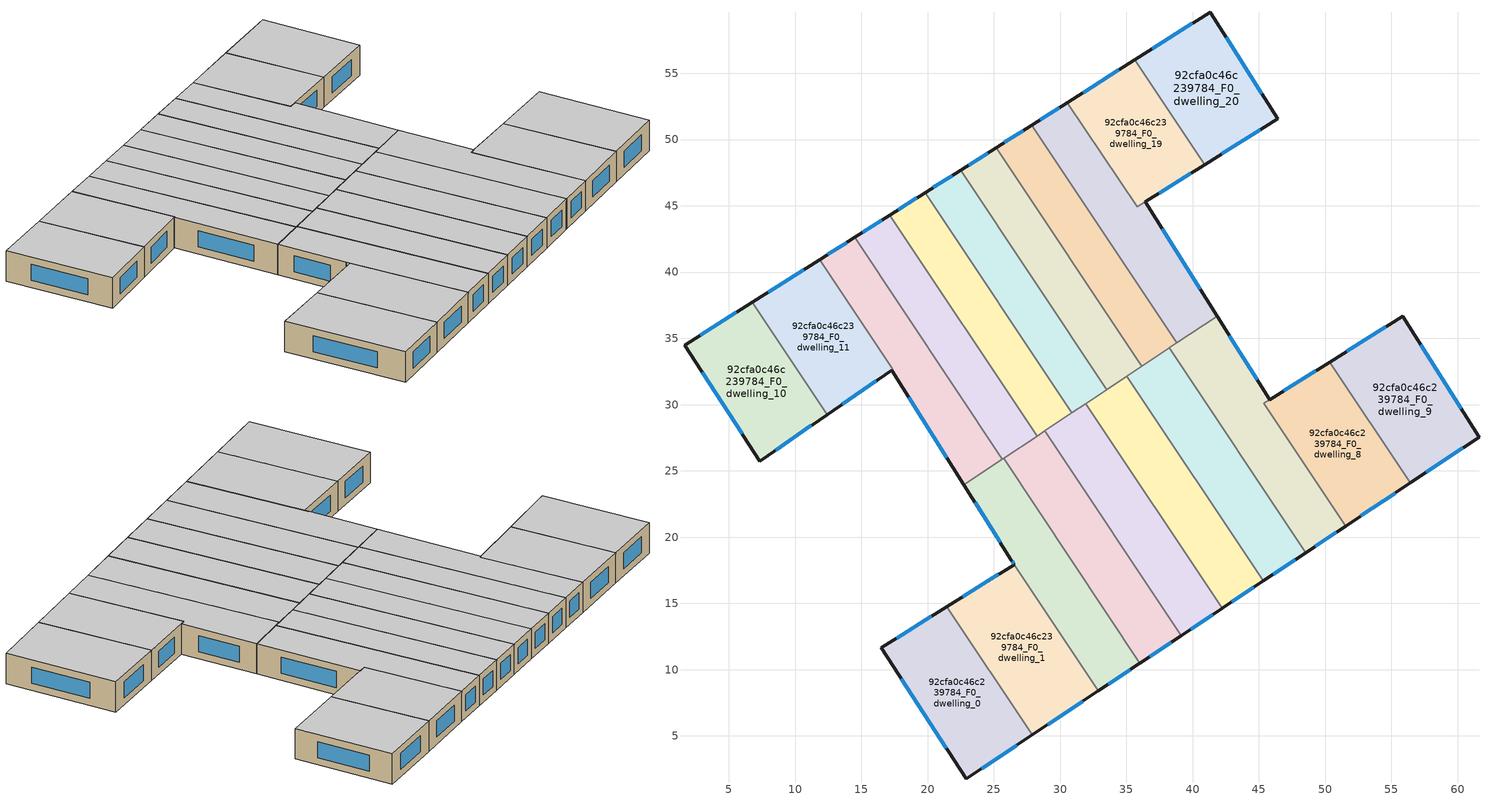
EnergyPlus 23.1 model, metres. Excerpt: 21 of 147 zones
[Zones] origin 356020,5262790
92cfa0c46c239784_F0_dwelling_0
 floor ground (EU_floor_Construction): 21.45,14.75 27.9,5.07 22.92,1.75 16.49,11.65 z0
 wall outside (EU_wall_Construction): 21.45,14.75 16.49,11.65 22.92,1.75 27.9,5.07 z0:3
 wall to 92cfa0c46c239784_F0_dwelling_1 (EU_wall_Construction): 27.9,5.07 21.45,14.75 z0:3
 window (EU_Window_Construction): 24.09,2.53 26.73,4.29 / 18,9.33 21.41,4.08 / 20.28,14.02 17.65,12.38 z0.7:2.3
 ceiling to 92cfa0c46c239784_F1_dwelling_0 (EU_floor_Construction): 27.9,5.07 21.45,14.75 16.49,11.65 22.92,1.75 z3
92cfa0c46c239784_F0_dwelling_1
 floor ground (EU_floor_Construction): 26.53,17.93 26.32,18.26 32.89,8.4 27.9,5.07 21.45,14.75 z0
 wall outside (EU_wall_Construction): 26.32,18.26 26.53,17.93 21.45,14.75 / 27.9,5.07 32.89,8.4 z0:3
 wall to 92cfa0c46c239784_F0_dwelling_2 (EU_wall_Construction): 32.89,8.4 26.32,18.26 z0:3
 window (EU_Window_Construction): 26.37,18.18 26.48,18.01 / 29.07,5.85 31.72,7.62 / 25.33,17.18 22.64,15.5 z0.7:2.3
 ceiling to 92cfa0c46c239784_F1_dwelling_1 (EU_floor_Construction): 32.89,8.4 26.32,18.26 26.53,17.93 21.45,14.75 27.9,5.07 z3
92cfa0c46c239784_F0_dwelling_10
 floor ground (EU_floor_Construction): 6.77,37.72 12.41,29.25 7.32,25.74 1.65,34.48 z0
 wall outside (EU_wall_Construction): 6.77,37.72 1.65,34.48 7.32,25.74 12.41,29.25 z0:3
 wall to 92cfa0c46c239784_F0_dwelling_11 (EU_wall_Construction): 12.41,29.25 6.77,37.72 z0:3
 window (EU_Window_Construction): 8.52,26.57 11.22,28.42 / 2.98,32.43 5.99,27.79 / 5.56,36.96 2.85,35.24 z0.7:2.3
 ceiling to 92cfa0c46c239784_F1_dwelling_10 (EU_floor_Construction): 12.41,29.25 6.77,37.72 1.65,34.48 7.32,25.74 z3
92cfa0c46c239784_F0_dwelling_11
 floor ground (EU_floor_Construction): 11.85,40.95 17.36,32.67 17.28,32.6 12.41,29.25 6.77,37.72 z0
 wall outside (EU_wall_Construction): 12.41,29.25 17.28,32.6 / 11.85,40.95 6.77,37.72 z0:3
 wall to 92cfa0c46c239784_F0_dwelling_12 (EU_wall_Construction): 17.36,32.67 11.85,40.95 / 17.28,32.6 17.37,32.66 z0:3
 window (EU_Window_Construction): 13.55,30.03 16.13,31.81 / 10.66,40.19 7.96,38.48 z0.7:2.3
 ceiling to 92cfa0c46c239784_F1_dwelling_11 (EU_floor_Construction): 17.28,32.6 17.37,32.66 11.85,40.95 6.77,37.72 12.41,29.25 z3
92cfa0c46c239784_F0_dwelling_12
 floor ground (EU_floor_Construction): 14.49,42.62 25.64,25.89 22.73,23.95 17.28,32.6 17.37,32.66 11.85,40.95 z0
 wall outside (EU_wall_Construction): 14.49,42.62 11.85,40.95 / 17.28,32.6 22.73,23.95 z0:3
 wall to 92cfa0c46c239784_F0_dwelling_13 (EU_wall_Construction): 25.64,25.89 14.49,42.62 z0:3
 wall to 92cfa0c46c239784_F0_dwelling_2 (EU_wall_Construction): 22.73,23.95 25.64,25.89 z0:3
 window (EU_Window_Construction): 13.87,42.23 12.47,41.34 / 18.56,30.57 21.45,25.98 z0.7:2.3
 ceiling to 92cfa0c46c239784_F1_dwelling_12 (EU_floor_Construction): 25.64,25.89 14.49,42.62 11.85,40.95 17.37,32.66 17.28,32.6 22.73,23.95 z3
92cfa0c46c239784_F0_dwelling_13
 floor ground (EU_floor_Construction): 17.15,44.3 28.25,27.63 25.64,25.89 14.49,42.62 z0
 wall outside (EU_wall_Construction): 17.15,44.3 14.49,42.62 z0:3
 wall to 92cfa0c46c239784_F0_dwelling_14 (EU_wall_Construction): 28.25,27.63 17.15,44.3 z0:3
 wall to 92cfa0c46c239784_F0_dwelling_3 (EU_wall_Construction): 25.72,25.94 28.25,27.63 z0:3
 wall to 92cfa0c46c239784_F0_dwelling_2 (EU_wall_Construction): 25.64,25.89 25.72,25.94 z0:3
 window (EU_Window_Construction): 16.52,43.91 15.12,43.01 z0.7:2.3
 ceiling to 92cfa0c46c239784_F1_dwelling_13 (EU_floor_Construction): 28.25,27.63 17.15,44.3 14.49,42.62 25.64,25.89 z3
92cfa0c46c239784_F0_dwelling_14
 floor ground (EU_floor_Construction): 19.81,45.99 30.87,29.37 28.25,27.63 17.15,44.3 z0
 wall outside (EU_wall_Construction): 19.81,45.99 17.15,44.3 z0:3
 wall to 92cfa0c46c239784_F0_dwelling_15 (EU_wall_Construction): 30.87,29.37 19.81,45.99 z0:3
 wall to 92cfa0c46c239784_F0_dwelling_4 (EU_wall_Construction): 28.83,28.01 30.87,29.37 z0:3
 wall to 92cfa0c46c239784_F0_dwelling_3 (EU_wall_Construction): 28.25,27.63 28.83,28.01 z0:3
 window (EU_Window_Construction): 19.18,45.59 17.77,44.7 z0.7:2.3
 ceiling to 92cfa0c46c239784_F1_dwelling_14 (EU_floor_Construction): 30.87,29.37 19.81,45.99 17.15,44.3 28.25,27.63 z3
92cfa0c46c239784_F0_dwelling_15
 floor ground (EU_floor_Construction): 22.48,47.68 33.51,31.13 30.87,29.37 19.81,45.99 z0
 wall outside (EU_wall_Construction): 22.48,47.68 19.81,45.99 z0:3
 wall to 92cfa0c46c239784_F0_dwelling_16 (EU_wall_Construction): 33.51,31.13 22.48,47.68 z0:3
 wall to 92cfa0c46c239784_F0_dwelling_5 (EU_wall_Construction): 31.93,30.08 33.51,31.13 z0:3
 wall to 92cfa0c46c239784_F0_dwelling_4 (EU_wall_Construction): 30.87,29.37 31.93,30.08 z0:3
 window (EU_Window_Construction): 21.85,47.28 20.44,46.39 z0.7:2.3
 ceiling to 92cfa0c46c239784_F1_dwelling_15 (EU_floor_Construction): 33.51,31.13 22.48,47.68 19.81,45.99 30.87,29.37 z3
92cfa0c46c239784_F0_dwelling_16
 floor ground (EU_floor_Construction): 25.16,49.38 36.15,32.88 33.51,31.13 22.48,47.68 z0
 wall outside (EU_wall_Construction): 25.16,49.38 22.48,47.68 z0:3
 wall to 92cfa0c46c239784_F0_dwelling_17 (EU_wall_Construction): 36.15,32.88 25.16,49.38 z0:3
 wall to 92cfa0c46c239784_F0_dwelling_6 (EU_wall_Construction): 35.04,32.15 36.15,32.88 z0:3
 wall to 92cfa0c46c239784_F0_dwelling_5 (EU_wall_Construction): 33.51,31.13 35.04,32.15 z0:3
 window (EU_Window_Construction): 24.53,48.98 23.11,48.08 z0.7:2.3
 ceiling to 92cfa0c46c239784_F1_dwelling_16 (EU_floor_Construction): 36.15,32.88 25.16,49.38 22.48,47.68 33.51,31.13 z3
92cfa0c46c239784_F0_dwelling_17
 floor ground (EU_floor_Construction): 27.85,51.08 38.8,34.65 36.15,32.88 25.16,49.38 z0
 wall outside (EU_wall_Construction): 27.85,51.08 25.16,49.38 z0:3
 wall to 92cfa0c46c239784_F0_dwelling_18 (EU_wall_Construction): 38.8,34.65 27.85,51.08 z0:3
 wall to 92cfa0c46c239784_F0_dwelling_7 (EU_wall_Construction): 38.23,34.27 38.8,34.65 z0:3
 wall to 92cfa0c46c239784_F0_dwelling_6 (EU_wall_Construction): 36.15,32.89 38.19,34.25 38.23,34.27 z0:3
 window (EU_Window_Construction): 27.22,50.68 25.79,49.78 z0.7:2.3
 ceiling to 92cfa0c46c239784_F1_dwelling_17 (EU_floor_Construction): 38.8,34.65 27.85,51.08 25.16,49.38 36.15,32.88 z3
92cfa0c46c239784_F0_dwelling_18
 floor ground (EU_floor_Construction): 36.41,45.3 41.84,36.68 38.8,34.65 27.85,51.08 30.55,52.8 35.8,44.92 z0
 wall outside (EU_wall_Construction): 30.55,52.8 27.85,51.08 / 41.84,36.68 36.41,45.3 z0:3
 wall to 92cfa0c46c239784_F0_dwelling_19 (EU_wall_Construction): 36.41,45.3 35.8,44.92 30.55,52.8 z0:3
 wall to 92cfa0c46c239784_F0_dwelling_7 (EU_wall_Construction): 38.8,34.65 41.84,36.68 z0:3
 window (EU_Window_Construction): 29.92,52.39 28.49,51.49 / 40.57,38.7 37.68,43.27 z0.7:2.3
 ceiling to 92cfa0c46c239784_F1_dwelling_18 (EU_floor_Construction): 41.84,36.68 36.41,45.3 35.8,44.92 30.55,52.8 27.85,51.08 38.8,34.65 z3
92cfa0c46c239784_F0_dwelling_19
 floor ground (EU_floor_Construction): 35.63,56.01 40.89,48.11 35.8,44.92 30.55,52.8 z0
 wall outside (EU_wall_Construction): 35.63,56.01 30.55,52.8 / 36.41,45.3 40.89,48.11 z0:3
 wall to 92cfa0c46c239784_F0_dwelling_20 (EU_wall_Construction): 40.89,48.11 35.63,56.01 z0:3
 window (EU_Window_Construction): 34.44,55.26 31.74,53.55 / 37.46,45.96 39.84,47.45 z0.7:2.3
 ceiling to 92cfa0c46c239784_F1_dwelling_19 (EU_floor_Construction): 40.89,48.11 35.63,56.01 30.55,52.8 35.8,44.92 z3
92cfa0c46c239784_F0_dwelling_2
 floor ground (EU_floor_Construction): 25.72,25.94 36.02,10.49 32.89,8.4 26.32,18.26 22.73,23.95 z0
 wall outside (EU_wall_Construction): 22.73,23.95 26.32,18.26 / 32.89,8.4 36.02,10.49 z0:3
 wall to 92cfa0c46c239784_F0_dwelling_3 (EU_wall_Construction): 36.02,10.49 25.72,25.94 z0:3
 window (EU_Window_Construction): 23.58,22.61 25.48,19.6 / 33.62,8.89 35.28,9.99 z0.7:2.3
 ceiling to 92cfa0c46c239784_F1_dwelling_2 (EU_floor_Construction): 36.02,10.49 25.72,25.94 22.73,23.95 26.32,18.26 32.89,8.4 z3
92cfa0c46c239784_F0_dwelling_20
 floor ground (EU_floor_Construction): 41.32,59.62 46.4,51.56 40.89,48.11 35.63,56.01 z0
 wall outside (EU_wall_Construction): 40.89,48.11 46.4,51.56 41.32,59.62 35.63,56.01 z0:3
 window (EU_Window_Construction): 39.98,58.77 36.96,56.86 / 45.21,53.45 42.51,57.73 / 42.19,48.92 45.11,50.75 z0.7:2.3
 ceiling to 92cfa0c46c239784_F1_dwelling_20 (EU_floor_Construction): 46.4,51.56 41.32,59.62 35.63,56.01 40.89,48.11 z3
92cfa0c46c239784_F0_dwelling_3
 floor ground (EU_floor_Construction): 28.83,28.01 39.12,12.55 36.02,10.49 25.72,25.94 z0
 wall outside (EU_wall_Construction): 36.02,10.49 39.12,12.55 z0:3
 wall to 92cfa0c46c239784_F0_dwelling_4 (EU_wall_Construction): 39.12,12.55 28.83,28.01 z0:3
 window (EU_Window_Construction): 36.75,10.97 38.39,12.07 z0.7:2.3
 ceiling to 92cfa0c46c239784_F1_dwelling_3 (EU_floor_Construction): 39.12,12.55 28.83,28.01 25.72,25.94 36.02,10.49 z3
92cfa0c46c239784_F0_dwelling_4
 floor ground (EU_floor_Construction): 31.93,30.08 42.23,14.62 39.12,12.55 28.83,28.01 z0
 wall outside (EU_wall_Construction): 39.12,12.55 42.23,14.62 z0:3
 wall to 92cfa0c46c239784_F0_dwelling_5 (EU_wall_Construction): 42.23,14.62 31.93,30.08 z0:3
 window (EU_Window_Construction): 39.85,13.04 41.5,14.14 z0.7:2.3
 ceiling to 92cfa0c46c239784_F1_dwelling_4 (EU_floor_Construction): 42.23,14.62 31.93,30.08 28.83,28.01 39.12,12.55 z3
92cfa0c46c239784_F0_dwelling_5
 floor ground (EU_floor_Construction): 35.04,32.15 45.33,16.7 42.23,14.62 31.93,30.08 z0
 wall outside (EU_wall_Construction): 42.23,14.62 45.33,16.7 z0:3
 wall to 92cfa0c46c239784_F0_dwelling_6 (EU_wall_Construction): 45.33,16.7 35.04,32.15 z0:3
 window (EU_Window_Construction): 42.96,15.11 44.6,16.21 z0.7:2.3
 ceiling to 92cfa0c46c239784_F1_dwelling_5 (EU_floor_Construction): 45.33,16.7 35.04,32.15 31.93,30.08 42.23,14.62 z3
92cfa0c46c239784_F0_dwelling_6
 floor ground (EU_floor_Construction): 38.23,34.27 48.52,18.82 48.48,18.79 45.33,16.7 35.04,32.15 38.19,34.25 z0
 wall outside (EU_wall_Construction): 45.33,16.7 48.48,18.79 48.52,18.82 z0:3
 wall to 92cfa0c46c239784_F0_dwelling_7 (EU_wall_Construction): 48.52,18.82 38.23,34.27 z0:3
 window (EU_Window_Construction): 46.07,17.19 47.74,18.3 z0.7:2.3
 ceiling to 92cfa0c46c239784_F1_dwelling_6 (EU_floor_Construction): 48.48,18.79 48.52,18.82 38.23,34.27 38.19,34.25 35.04,32.15 45.33,16.7 z3
92cfa0c46c239784_F0_dwelling_7
 floor ground (EU_floor_Construction): 45.82,30.38 45.37,30.1 51.54,20.84 48.52,18.82 38.23,34.27 41.84,36.68 z0
 wall outside (EU_wall_Construction): 45.82,30.38 41.84,36.68 / 48.52,18.82 51.54,20.84 z0:3
 wall to 92cfa0c46c239784_F0_dwelling_8 (EU_wall_Construction): 51.54,20.84 45.37,30.1 45.82,30.38 z0:3
 window (EU_Window_Construction): 44.88,31.86 42.77,35.2 / 49.23,19.29 50.84,20.36 z0.7:2.3
 ceiling to 92cfa0c46c239784_F1_dwelling_7 (EU_floor_Construction): 51.54,20.84 45.37,30.1 45.82,30.38 41.84,36.68 38.23,34.27 48.52,18.82 z3
92cfa0c46c239784_F0_dwelling_8
 floor ground (EU_floor_Construction): 50.34,33.21 56.42,24.08 51.54,20.84 45.37,30.1 45.82,30.38 z0
 wall outside (EU_wall_Construction): 51.54,20.84 56.42,24.08 / 50.34,33.21 45.82,30.38 z0:3
 wall to 92cfa0c46c239784_F0_dwelling_9 (EU_wall_Construction): 56.42,24.08 50.34,33.21 z0:3
 window (EU_Window_Construction): 52.69,21.6 55.27,23.32 / 49.28,32.55 46.88,31.05 z0.7:2.3
 ceiling to 92cfa0c46c239784_F1_dwelling_8 (EU_floor_Construction): 56.42,24.08 50.34,33.21 45.82,30.38 45.37,30.1 51.54,20.84 z3
92cfa0c46c239784_F0_dwelling_9
 floor ground (EU_floor_Construction): 55.85,36.67 61.61,27.54 56.42,24.08 50.34,33.21 z0
 wall outside (EU_wall_Construction): 56.42,24.08 61.61,27.54 55.85,36.67 50.34,33.21 z0:3
 window (EU_Window_Construction): 54.56,35.86 51.63,34.02 / 60.26,29.69 57.21,34.53 / 57.64,24.9 60.39,26.73 z0.7:2.3
 ceiling to 92cfa0c46c239784_F1_dwelling_9 (EU_floor_Construction): 61.61,27.54 55.85,36.67 50.34,33.21 56.42,24.08 z3
[Building]
EU S2 Campaign: North Axis=0; Terrain=City; Solar Distribution=FullExterior
[Site:Location]
Budapest.Ferenc.Liszt.Intl.AP: Latitude=47.437; Longitude=19.256; Time Zone=1; Elevation=185
[SizingPeriod:WeatherFileDays]
AnnualSizingPeriod: Begin Month=1; Begin Day of Month=1; End Month=12; End Day of Month=31; Day of Week for Start Day=Monday; Use Weather File Daylight Saving Period=No; Use Weather File Rain and Snow Indicators=No
[MATERIAL]
EU_InternalMass_Material: Roughness=MediumRough; Thickness=0.1; Conductivity=1; Density=1800; Specific Heat=900; Thermal Absorptance=0.9; Solar Absorptance=0.7; Visible Absorptance=0.7
[MATERIAL:NOMASS] Roughness=MediumRough; Thermal Absorptance=0.9; Solar Absorptance=0.7; Visible Absorptance=0.7
Name | Thermal Resistance
EU_wall_NoMass | 0.832559
EU_floor_NoMass | 0.872794
[WINDOWMATERIAL:SIMPLEGLAZINGSYSTEM]
EU_Window_SimpleGlazing: UFactor=2.79869; Solar Heat Gain Coefficient=0.75; Visible Transmittance=0.75
[CONSTRUCTION]
EU_wall_Construction: EU_wall_NoMass
EU_floor_Construction: EU_floor_NoMass
EU_Window_Construction: EU_Window_SimpleGlazing
EU_InternalMass_Construction: EU_InternalMass_Material
[ZONE] Type=1; Multiplier=1; Ceiling Height=autocalculate; Floor Area=autocalculate; Part of Total Floor Area=Yes
Name | Volume
92cfa0c46c239784_F0_dwelling_0 | 207.903
92cfa0c46c239784_F0_dwelling_1 | 207.916
92cfa0c46c239784_F0_dwelling_10 | 189.008
92cfa0c46c239784_F0_dwelling_11 | 181.807
92cfa0c46c239784_F0_dwelling_12 | 196.191
92cfa0c46c239784_F0_dwelling_13 | 189.007
92cfa0c46c239784_F0_dwelling_14 | 189.025
92cfa0c46c239784_F0_dwelling_15 | 188.989
92cfa0c46c239784_F0_dwelling_16 | 188.987
92cfa0c46c239784_F0_dwelling_17 | 189.024
92cfa0c46c239784_F0_dwelling_18 | 207.048
92cfa0c46c239784_F0_dwelling_19 | 170.946
92cfa0c46c239784_F0_dwelling_2 | 207.859
92cfa0c46c239784_F0_dwelling_20 | 189
92cfa0c46c239784_F0_dwelling_3 | 207.91
92cfa0c46c239784_F0_dwelling_4 | 207.914
92cfa0c46c239784_F0_dwelling_5 | 207.909
92cfa0c46c239784_F0_dwelling_6 | 213.477
92cfa0c46c239784_F0_dwelling_7 | 216.062
92cfa0c46c239784_F0_dwelling_8 | 194.162
92cfa0c46c239784_F0_dwelling_9 | 207.888
[INTERNALMASS] Construction=EU_InternalMass_Construction
Name | Zone or ZoneList | Surface Area
92cfa0c46c239784_F0_dwelling_0_EU_InternalMass | 92cfa0c46c239784_F0_dwelling_0 | 69.3011
92cfa0c46c239784_F0_dwelling_1_EU_InternalMass | 92cfa0c46c239784_F0_dwelling_1 | 69.3051
92cfa0c46c239784_F0_dwelling_2_EU_InternalMass | 92cfa0c46c239784_F0_dwelling_2 | 69.2864
92cfa0c46c239784_F0_dwelling_3_EU_InternalMass | 92cfa0c46c239784_F0_dwelling_3 | 69.3031
92cfa0c46c239784_F0_dwelling_4_EU_InternalMass | 92cfa0c46c239784_F0_dwelling_4 | 69.3046
92cfa0c46c239784_F0_dwelling_5_EU_InternalMass | 92cfa0c46c239784_F0_dwelling_5 | 69.303
92cfa0c46c239784_F0_dwelling_6_EU_InternalMass | 92cfa0c46c239784_F0_dwelling_6 | 71.1655
92cfa0c46c239784_F0_dwelling_7_EU_InternalMass | 92cfa0c46c239784_F0_dwelling_7 | 72.0143
92cfa0c46c239784_F0_dwelling_8_EU_InternalMass | 92cfa0c46c239784_F0_dwelling_8 | 64.7192
92cfa0c46c239784_F0_dwelling_9_EU_InternalMass | 92cfa0c46c239784_F0_dwelling_9 | 69.2959
92cfa0c46c239784_F0_dwelling_10_EU_InternalMass | 92cfa0c46c239784_F0_dwelling_10 | 63.0029
92cfa0c46c239784_F0_dwelling_11_EU_InternalMass | 92cfa0c46c239784_F0_dwelling_11 | 60.6023
92cfa0c46c239784_F0_dwelling_12_EU_InternalMass | 92cfa0c46c239784_F0_dwelling_12 | 65.3968
92cfa0c46c239784_F0_dwelling_13_EU_InternalMass | 92cfa0c46c239784_F0_dwelling_13 | 63.0021
92cfa0c46c239784_F0_dwelling_14_EU_InternalMass | 92cfa0c46c239784_F0_dwelling_14 | 63.0081
92cfa0c46c239784_F0_dwelling_15_EU_InternalMass | 92cfa0c46c239784_F0_dwelling_15 | 62.9964
92cfa0c46c239784_F0_dwelling_16_EU_InternalMass | 92cfa0c46c239784_F0_dwelling_16 | 62.9956
92cfa0c46c239784_F0_dwelling_17_EU_InternalMass | 92cfa0c46c239784_F0_dwelling_17 | 63.0082
92cfa0c46c239784_F0_dwelling_18_EU_InternalMass | 92cfa0c46c239784_F0_dwelling_18 | 69.0155
92cfa0c46c239784_F0_dwelling_19_EU_InternalMass | 92cfa0c46c239784_F0_dwelling_19 | 56.9812
92cfa0c46c239784_F0_dwelling_20_EU_InternalMass | 92cfa0c46c239784_F0_dwelling_20 | 62.9999
[OTHEREQUIPMENT] Fuel Type=Electricity; Design Level Calculation Method=Watts/Area; Power per Zone Floor Area=1; Fraction Latent=0; Fraction Radiant=0; Fraction Lost=0; Carbon Dioxide Generation Rate=0; EndUse Subcategory=EU_Step8_InternalGains
Name | Zone or ZoneList or Space or SpaceList | Schedule
EU_Step8_InternalGain_92cfa0c46c239784_F0_dwelling_0_f000 | 92cfa0c46c239784_F0_dwelling_0 | EU_Step8_GainSchedule_92cfa0c46c239784_F0_dwelling_0_f000
EU_Step8_InternalGain_92cfa0c46c239784_F0_dwelling_1_f000 | 92cfa0c46c239784_F0_dwelling_1 | EU_Step8_GainSchedule_92cfa0c46c239784_F0_dwelling_1_f000
EU_Step8_InternalGain_92cfa0c46c239784_F0_dwelling_2_f000 | 92cfa0c46c239784_F0_dwelling_2 | EU_Step8_GainSchedule_92cfa0c46c239784_F0_dwelling_2_f000
EU_Step8_InternalGain_92cfa0c46c239784_F0_dwelling_3_f000 | 92cfa0c46c239784_F0_dwelling_3 | EU_Step8_GainSchedule_92cfa0c46c239784_F0_dwelling_3_f000
EU_Step8_InternalGain_92cfa0c46c239784_F0_dwelling_4_f000 | 92cfa0c46c239784_F0_dwelling_4 | EU_Step8_GainSchedule_92cfa0c46c239784_F0_dwelling_4_f000
EU_Step8_InternalGain_92cfa0c46c239784_F0_dwelling_5_f000 | 92cfa0c46c239784_F0_dwelling_5 | EU_Step8_GainSchedule_92cfa0c46c239784_F0_dwelling_5_f000
EU_Step8_InternalGain_92cfa0c46c239784_F0_dwelling_6_f000 | 92cfa0c46c239784_F0_dwelling_6 | EU_Step8_GainSchedule_92cfa0c46c239784_F0_dwelling_6_f000
EU_Step8_InternalGain_92cfa0c46c239784_F0_dwelling_7_f000 | 92cfa0c46c239784_F0_dwelling_7 | EU_Step8_GainSchedule_92cfa0c46c239784_F0_dwelling_7_f000
EU_Step8_InternalGain_92cfa0c46c239784_F0_dwelling_8_f000 | 92cfa0c46c239784_F0_dwelling_8 | EU_Step8_GainSchedule_92cfa0c46c239784_F0_dwelling_8_f000
EU_Step8_InternalGain_92cfa0c46c239784_F0_dwelling_9_f000 | 92cfa0c46c239784_F0_dwelling_9 | EU_Step8_GainSchedule_92cfa0c46c239784_F0_dwelling_9_f000
EU_Step8_InternalGain_92cfa0c46c239784_F0_dwelling_10_f000 | 92cfa0c46c239784_F0_dwelling_10 | EU_Step8_GainSchedule_92cfa0c46c239784_F0_dwelling_10_f000
EU_Step8_InternalGain_92cfa0c46c239784_F0_dwelling_11_f000 | 92cfa0c46c239784_F0_dwelling_11 | EU_Step8_GainSchedule_92cfa0c46c239784_F0_dwelling_11_f000
EU_Step8_InternalGain_92cfa0c46c239784_F0_dwelling_12_f000 | 92cfa0c46c239784_F0_dwelling_12 | EU_Step8_GainSchedule_92cfa0c46c239784_F0_dwelling_12_f000
EU_Step8_InternalGain_92cfa0c46c239784_F0_dwelling_13_f000 | 92cfa0c46c239784_F0_dwelling_13 | EU_Step8_GainSchedule_92cfa0c46c239784_F0_dwelling_13_f000
EU_Step8_InternalGain_92cfa0c46c239784_F0_dwelling_14_f000 | 92cfa0c46c239784_F0_dwelling_14 | EU_Step8_GainSchedule_92cfa0c46c239784_F0_dwelling_14_f000
EU_Step8_InternalGain_92cfa0c46c239784_F0_dwelling_15_f000 | 92cfa0c46c239784_F0_dwelling_15 | EU_Step8_GainSchedule_92cfa0c46c239784_F0_dwelling_15_f000
EU_Step8_InternalGain_92cfa0c46c239784_F0_dwelling_16_f000 | 92cfa0c46c239784_F0_dwelling_16 | EU_Step8_GainSchedule_92cfa0c46c239784_F0_dwelling_16_f000
EU_Step8_InternalGain_92cfa0c46c239784_F0_dwelling_17_f000 | 92cfa0c46c239784_F0_dwelling_17 | EU_Step8_GainSchedule_92cfa0c46c239784_F0_dwelling_17_f000
EU_Step8_InternalGain_92cfa0c46c239784_F0_dwelling_18_f000 | 92cfa0c46c239784_F0_dwelling_18 | EU_Step8_GainSchedule_92cfa0c46c239784_F0_dwelling_18_f000
EU_Step8_InternalGain_92cfa0c46c239784_F0_dwelling_19_f000 | 92cfa0c46c239784_F0_dwelling_19 | EU_Step8_GainSchedule_92cfa0c46c239784_F0_dwelling_19_f000
EU_Step8_InternalGain_92cfa0c46c239784_F0_dwelling_20_f000 | 92cfa0c46c239784_F0_dwelling_20 | EU_Step8_GainSchedule_92cfa0c46c239784_F0_dwelling_20_f000
[ZONEVENTILATION:DESIGNFLOWRATE] Schedule=EU_AlwaysOn; Design Flow Rate Calculation Method=AirChanges/Hour; Air Changes per Hour=0.475469; Ventilation Type=Natural; Fan Pressure Rise=0; Fan Total Efficiency=1; Constant Term Coefficient=1; Temperature Term Coefficient=0; Velocity Term Coefficient=0; Velocity Squared Term Coefficient=0; Minimum Indoor Temperature=-100; Maximum Indoor Temperature=100; Delta Temperature=-100; Minimum Outdoor Temperature=-100; Maximum Outdoor Temperature=100; Maximum Wind Speed=40
Name | Zone or ZoneList or Space or SpaceList
EU_ConstantAir_92cfa0c46c239784_F0_dwelling_0 | 92cfa0c46c239784_F0_dwelling_0
EU_ConstantAir_92cfa0c46c239784_F0_dwelling_1 | 92cfa0c46c239784_F0_dwelling_1
EU_ConstantAir_92cfa0c46c239784_F0_dwelling_2 | 92cfa0c46c239784_F0_dwelling_2
EU_ConstantAir_92cfa0c46c239784_F0_dwelling_3 | 92cfa0c46c239784_F0_dwelling_3
EU_ConstantAir_92cfa0c46c239784_F0_dwelling_4 | 92cfa0c46c239784_F0_dwelling_4
EU_ConstantAir_92cfa0c46c239784_F0_dwelling_5 | 92cfa0c46c239784_F0_dwelling_5
EU_ConstantAir_92cfa0c46c239784_F0_dwelling_6 | 92cfa0c46c239784_F0_dwelling_6
EU_ConstantAir_92cfa0c46c239784_F0_dwelling_7 | 92cfa0c46c239784_F0_dwelling_7
EU_ConstantAir_92cfa0c46c239784_F0_dwelling_8 | 92cfa0c46c239784_F0_dwelling_8
EU_ConstantAir_92cfa0c46c239784_F0_dwelling_9 | 92cfa0c46c239784_F0_dwelling_9
EU_ConstantAir_92cfa0c46c239784_F0_dwelling_10 | 92cfa0c46c239784_F0_dwelling_10
EU_ConstantAir_92cfa0c46c239784_F0_dwelling_11 | 92cfa0c46c239784_F0_dwelling_11
EU_ConstantAir_92cfa0c46c239784_F0_dwelling_12 | 92cfa0c46c239784_F0_dwelling_12
EU_ConstantAir_92cfa0c46c239784_F0_dwelling_13 | 92cfa0c46c239784_F0_dwelling_13
EU_ConstantAir_92cfa0c46c239784_F0_dwelling_14 | 92cfa0c46c239784_F0_dwelling_14
EU_ConstantAir_92cfa0c46c239784_F0_dwelling_15 | 92cfa0c46c239784_F0_dwelling_15
EU_ConstantAir_92cfa0c46c239784_F0_dwelling_16 | 92cfa0c46c239784_F0_dwelling_16
EU_ConstantAir_92cfa0c46c239784_F0_dwelling_17 | 92cfa0c46c239784_F0_dwelling_17
EU_ConstantAir_92cfa0c46c239784_F0_dwelling_18 | 92cfa0c46c239784_F0_dwelling_18
EU_ConstantAir_92cfa0c46c239784_F0_dwelling_19 | 92cfa0c46c239784_F0_dwelling_19
EU_ConstantAir_92cfa0c46c239784_F0_dwelling_20 | 92cfa0c46c239784_F0_dwelling_20
[HVACTEMPLATE:THERMOSTAT] Constant Heating Setpoint=20; Constant Cooling Setpoint=50
EU_HeatOnly_92cfa0c46c239784_F0_dwelling_0; EU_HeatOnly_92cfa0c46c239784_F0_dwelling_1; EU_HeatOnly_92cfa0c46c239784_F0_dwelling_2; EU_HeatOnly_92cfa0c46c239784_F0_dwelling_3; EU_HeatOnly_92cfa0c46c239784_F0_dwelling_4; EU_HeatOnly_92cfa0c46c239784_F0_dwelling_5; EU_HeatOnly_92cfa0c46c239784_F0_dwelling_6; EU_HeatOnly_92cfa0c46c239784_F0_dwelling_7; EU_HeatOnly_92cfa0c46c239784_F0_dwelling_8; EU_HeatOnly_92cfa0c46c239784_F0_dwelling_9; EU_HeatOnly_92cfa0c46c239784_F0_dwelling_10; EU_HeatOnly_92cfa0c46c239784_F0_dwelling_11; EU_HeatOnly_92cfa0c46c239784_F0_dwelling_12; EU_HeatOnly_92cfa0c46c239784_F0_dwelling_13; EU_HeatOnly_92cfa0c46c239784_F0_dwelling_14; EU_HeatOnly_92cfa0c46c239784_F0_dwelling_15; EU_HeatOnly_92cfa0c46c239784_F0_dwelling_16; EU_HeatOnly_92cfa0c46c239784_F0_dwelling_17; EU_HeatOnly_92cfa0c46c239784_F0_dwelling_18; EU_HeatOnly_92cfa0c46c239784_F0_dwelling_19; EU_HeatOnly_92cfa0c46c239784_F0_dwelling_20; EU_HeatOnly_92cfa0c46c239784_F1_dwelling_0; EU_HeatOnly_92cfa0c46c239784_F1_dwelling_1; EU_HeatOnly_92cfa0c46c239784_F1_dwelling_2; EU_HeatOnly_92cfa0c46c239784_F1_dwelling_3; EU_HeatOnly_92cfa0c46c239784_F1_dwelling_4; EU_HeatOnly_92cfa0c46c239784_F1_dwelling_5; EU_HeatOnly_92cfa0c46c239784_F1_dwelling_6; EU_HeatOnly_92cfa0c46c239784_F1_dwelling_7; EU_HeatOnly_92cfa0c46c239784_F1_dwelling_8; EU_HeatOnly_92cfa0c46c239784_F1_dwelling_9; EU_HeatOnly_92cfa0c46c239784_F1_dwelling_10; EU_HeatOnly_92cfa0c46c239784_F1_dwelling_11; EU_HeatOnly_92cfa0c46c239784_F1_dwelling_12; EU_HeatOnly_92cfa0c46c239784_F1_dwelling_13; EU_HeatOnly_92cfa0c46c239784_F1_dwelling_14; EU_HeatOnly_92cfa0c46c239784_F1_dwelling_15; EU_HeatOnly_92cfa0c46c239784_F1_dwelling_16; EU_HeatOnly_92cfa0c46c239784_F1_dwelling_17; EU_HeatOnly_92cfa0c46c239784_F1_dwelling_18; EU_HeatOnly_92cfa0c46c239784_F1_dwelling_19; EU_HeatOnly_92cfa0c46c239784_F1_dwelling_20; EU_HeatOnly_92cfa0c46c239784_F2_dwelling_0; EU_HeatOnly_92cfa0c46c239784_F2_dwelling_1; EU_HeatOnly_92cfa0c46c239784_F2_dwelling_2; EU_HeatOnly_92cfa0c46c239784_F2_dwelling_3; EU_HeatOnly_92cfa0c46c239784_F2_dwelling_4; EU_HeatOnly_92cfa0c46c239784_F2_dwelling_5; EU_HeatOnly_92cfa0c46c239784_F2_dwelling_6; EU_HeatOnly_92cfa0c46c239784_F2_dwelling_7; EU_HeatOnly_92cfa0c46c239784_F2_dwelling_8; EU_HeatOnly_92cfa0c46c239784_F2_dwelling_9; EU_HeatOnly_92cfa0c46c239784_F2_dwelling_10; EU_HeatOnly_92cfa0c46c239784_F2_dwelling_11; EU_HeatOnly_92cfa0c46c239784_F2_dwelling_12; EU_HeatOnly_92cfa0c46c239784_F2_dwelling_13; EU_HeatOnly_92cfa0c46c239784_F2_dwelling_14; EU_HeatOnly_92cfa0c46c239784_F2_dwelling_15; EU_HeatOnly_92cfa0c46c239784_F2_dwelling_16; EU_HeatOnly_92cfa0c46c239784_F2_dwelling_17; EU_HeatOnly_92cfa0c46c239784_F2_dwelling_18; EU_HeatOnly_92cfa0c46c239784_F2_dwelling_19; EU_HeatOnly_92cfa0c46c239784_F2_dwelling_20; EU_HeatOnly_92cfa0c46c239784_F3_dwelling_0; EU_HeatOnly_92cfa0c46c239784_F3_dwelling_1; EU_HeatOnly_92cfa0c46c239784_F3_dwelling_2; EU_HeatOnly_92cfa0c46c239784_F3_dwelling_3; EU_HeatOnly_92cfa0c46c239784_F3_dwelling_4; EU_HeatOnly_92cfa0c46c239784_F3_dwelling_5; EU_HeatOnly_92cfa0c46c239784_F3_dwelling_6; EU_HeatOnly_92cfa0c46c239784_F3_dwelling_7; EU_HeatOnly_92cfa0c46c239784_F3_dwelling_8; EU_HeatOnly_92cfa0c46c239784_F3_dwelling_9; EU_HeatOnly_92cfa0c46c239784_F3_dwelling_10; EU_HeatOnly_92cfa0c46c239784_F3_dwelling_11; EU_HeatOnly_92cfa0c46c239784_F3_dwelling_12; EU_HeatOnly_92cfa0c46c239784_F3_dwelling_13; EU_HeatOnly_92cfa0c46c239784_F3_dwelling_14; EU_HeatOnly_92cfa0c46c239784_F3_dwelling_15; EU_HeatOnly_92cfa0c46c239784_F3_dwelling_16; EU_HeatOnly_92cfa0c46c239784_F3_dwelling_17; EU_HeatOnly_92cfa0c46c239784_F3_dwelling_18; EU_HeatOnly_92cfa0c46c239784_F3_dwelling_19; EU_HeatOnly_92cfa0c46c239784_F3_dwelling_20; EU_HeatOnly_92cfa0c46c239784_F4_dwelling_0; EU_HeatOnly_92cfa0c46c239784_F4_dwelling_1; EU_HeatOnly_92cfa0c46c239784_F4_dwelling_2; EU_HeatOnly_92cfa0c46c239784_F4_dwelling_3; EU_HeatOnly_92cfa0c46c239784_F4_dwelling_4; EU_HeatOnly_92cfa0c46c239784_F4_dwelling_5; EU_HeatOnly_92cfa0c46c239784_F4_dwelling_6; EU_HeatOnly_92cfa0c46c239784_F4_dwelling_7; EU_HeatOnly_92cfa0c46c239784_F4_dwelling_8; EU_HeatOnly_92cfa0c46c239784_F4_dwelling_9; EU_HeatOnly_92cfa0c46c239784_F4_dwelling_10; EU_HeatOnly_92cfa0c46c239784_F4_dwelling_11; EU_HeatOnly_92cfa0c46c239784_F4_dwelling_12; EU_HeatOnly_92cfa0c46c239784_F4_dwelling_13; EU_HeatOnly_92cfa0c46c239784_F4_dwelling_14; EU_HeatOnly_92cfa0c46c239784_F4_dwelling_15; EU_HeatOnly_92cfa0c46c239784_F4_dwelling_16; EU_HeatOnly_92cfa0c46c239784_F4_dwelling_17; EU_HeatOnly_92cfa0c46c239784_F4_dwelling_18; EU_HeatOnly_92cfa0c46c239784_F4_dwelling_19; EU_HeatOnly_92cfa0c46c239784_F4_dwelling_20; EU_HeatOnly_92cfa0c46c239784_F5_dwelling_0; EU_HeatOnly_92cfa0c46c239784_F5_dwelling_1; EU_HeatOnly_92cfa0c46c239784_F5_dwelling_2; EU_HeatOnly_92cfa0c46c239784_F5_dwelling_3; EU_HeatOnly_92cfa0c46c239784_F5_dwelling_4; EU_HeatOnly_92cfa0c46c239784_F5_dwelling_5; EU_HeatOnly_92cfa0c46c239784_F5_dwelling_6; EU_HeatOnly_92cfa0c46c239784_F5_dwelling_7; EU_HeatOnly_92cfa0c46c239784_F5_dwelling_8; EU_HeatOnly_92cfa0c46c239784_F5_dwelling_9; EU_HeatOnly_92cfa0c46c239784_F5_dwelling_10; EU_HeatOnly_92cfa0c46c239784_F5_dwelling_11; EU_HeatOnly_92cfa0c46c239784_F5_dwelling_12; EU_HeatOnly_92cfa0c46c239784_F5_dwelling_13; EU_HeatOnly_92cfa0c46c239784_F5_dwelling_14; EU_HeatOnly_92cfa0c46c239784_F5_dwelling_15; EU_HeatOnly_92cfa0c46c239784_F5_dwelling_16; EU_HeatOnly_92cfa0c46c239784_F5_dwelling_17; EU_HeatOnly_92cfa0c46c239784_F5_dwelling_18; EU_HeatOnly_92cfa0c46c239784_F5_dwelling_19; EU_HeatOnly_92cfa0c46c239784_F5_dwelling_20; EU_HeatOnly_92cfa0c46c239784_F6_dwelling_0; EU_HeatOnly_92cfa0c46c239784_F6_dwelling_1; EU_HeatOnly_92cfa0c46c239784_F6_dwelling_2; EU_HeatOnly_92cfa0c46c239784_F6_dwelling_3; EU_HeatOnly_92cfa0c46c239784_F6_dwelling_4; EU_HeatOnly_92cfa0c46c239784_F6_dwelling_5; EU_HeatOnly_92cfa0c46c239784_F6_dwelling_6; EU_HeatOnly_92cfa0c46c239784_F6_dwelling_7; EU_HeatOnly_92cfa0c46c239784_F6_dwelling_8; EU_HeatOnly_92cfa0c46c239784_F6_dwelling_9; EU_HeatOnly_92cfa0c46c239784_F6_dwelling_10; EU_HeatOnly_92cfa0c46c239784_F6_dwelling_11; EU_HeatOnly_92cfa0c46c239784_F6_dwelling_12; EU_HeatOnly_92cfa0c46c239784_F6_dwelling_13; EU_HeatOnly_92cfa0c46c239784_F6_dwelling_14; EU_HeatOnly_92cfa0c46c239784_F6_dwelling_15; EU_HeatOnly_92cfa0c46c239784_F6_dwelling_16; EU_HeatOnly_92cfa0c46c239784_F6_dwelling_17; EU_HeatOnly_92cfa0c46c239784_F6_dwelling_18; EU_HeatOnly_92cfa0c46c239784_F6_dwelling_19; EU_HeatOnly_92cfa0c46c239784_F6_dwelling_20
[HVACTEMPLATE:ZONE:IDEALLOADSAIRSYSTEM] System Availability Schedule=EU_AlwaysOn; Maximum Heating Supply Air Temperature=50; Minimum Cooling Supply Air Temperature=13; Maximum Heating Supply Air Humidity Ratio=0.0156; Minimum Cooling Supply Air Humidity Ratio=0.0077; Heating Limit=NoLimit; Cooling Limit=NoLimit; Heating Availability Schedule=EU_AlwaysOn; Cooling Availability Schedule=EU_CoolingOff; Dehumidification Control Type=ConstantSensibleHeatRatio; Cooling Sensible Heat Ratio=0.7; Dehumidification Setpoint=60; Humidification Control Type=None; Humidification Setpoint=30; Outdoor Air Method=None; Outdoor Air Flow Rate per Person=0.00944; Outdoor Air Flow Rate per Zone Floor Area=0; Outdoor Air Flow Rate per Zone=0; Demand Controlled Ventilation Type=None; Outdoor Air Economizer Type=NoEconomizer; Heat Recovery Type=None; Sensible Heat Recovery Effectiveness=0.7; Latent Heat Recovery Effectiveness=0.65
Name | Template Thermostat
92cfa0c46c239784_F0_dwelling_0 | EU_HeatOnly_92cfa0c46c239784_F0_dwelling_0
92cfa0c46c239784_F0_dwelling_1 | EU_HeatOnly_92cfa0c46c239784_F0_dwelling_1
92cfa0c46c239784_F0_dwelling_2 | EU_HeatOnly_92cfa0c46c239784_F0_dwelling_2
92cfa0c46c239784_F0_dwelling_3 | EU_HeatOnly_92cfa0c46c239784_F0_dwelling_3
92cfa0c46c239784_F0_dwelling_4 | EU_HeatOnly_92cfa0c46c239784_F0_dwelling_4
92cfa0c46c239784_F0_dwelling_5 | EU_HeatOnly_92cfa0c46c239784_F0_dwelling_5
92cfa0c46c239784_F0_dwelling_6 | EU_HeatOnly_92cfa0c46c239784_F0_dwelling_6
92cfa0c46c239784_F0_dwelling_7 | EU_HeatOnly_92cfa0c46c239784_F0_dwelling_7
92cfa0c46c239784_F0_dwelling_8 | EU_HeatOnly_92cfa0c46c239784_F0_dwelling_8
92cfa0c46c239784_F0_dwelling_9 | EU_HeatOnly_92cfa0c46c239784_F0_dwelling_9
92cfa0c46c239784_F0_dwelling_10 | EU_HeatOnly_92cfa0c46c239784_F0_dwelling_10
92cfa0c46c239784_F0_dwelling_11 | EU_HeatOnly_92cfa0c46c239784_F0_dwelling_11
92cfa0c46c239784_F0_dwelling_12 | EU_HeatOnly_92cfa0c46c239784_F0_dwelling_12
92cfa0c46c239784_F0_dwelling_13 | EU_HeatOnly_92cfa0c46c239784_F0_dwelling_13
92cfa0c46c239784_F0_dwelling_14 | EU_HeatOnly_92cfa0c46c239784_F0_dwelling_14
92cfa0c46c239784_F0_dwelling_15 | EU_HeatOnly_92cfa0c46c239784_F0_dwelling_15
92cfa0c46c239784_F0_dwelling_16 | EU_HeatOnly_92cfa0c46c239784_F0_dwelling_16
92cfa0c46c239784_F0_dwelling_17 | EU_HeatOnly_92cfa0c46c239784_F0_dwelling_17
92cfa0c46c239784_F0_dwelling_18 | EU_HeatOnly_92cfa0c46c239784_F0_dwelling_18
92cfa0c46c239784_F0_dwelling_19 | EU_HeatOnly_92cfa0c46c239784_F0_dwelling_19
92cfa0c46c239784_F0_dwelling_20 | EU_HeatOnly_92cfa0c46c239784_F0_dwelling_20
[SIZING:ZONE] Zone Cooling Design Supply Air Temperature Input Method=SupplyAirTemperature; Zone Cooling Design Supply Air Temperature=13; Zone Heating Design Supply Air Temperature Input Method=SupplyAirTemperature; Zone Heating Design Supply Air Temperature=50; Zone Cooling Design Supply Air Humidity Ratio=0.008; Zone Heating Design Supply Air Humidity Ratio=0.008; Cooling Design Air Flow Method=DesignDay; Cooling Design Air Flow Rate=0; Cooling Minimum Air Flow per Zone Floor Area=0.000762; Cooling Minimum Air Flow=0; Cooling Minimum Air Flow Fraction=0.2; Heating Design Air Flow Method=DesignDay; Heating Design Air Flow Rate=0; Heating Maximum Air Flow per Zone Floor Area=0.002032; Heating Maximum Air Flow=0.141576; Heating Maximum Air Flow Fraction=0.3; Account for Dedicated Outdoor Air System=No; Dedicated Outdoor Air System Control Strategy=NeutralSupplyAir; Dedicated Outdoor Air Low Setpoint Temperature for Design=autosize; Dedicated Outdoor Air High Setpoint Temperature for Design=autosize; Zone Load Sizing Method=Sensible Load Only No Latent Load; Zone Latent Cooling Design Supply Air Humidity Ratio Input Method=HumidityRatioDifference; Zone Cooling Design Supply Air Humidity Ratio Difference=0.005; Zone Latent Heating Design Supply Air Humidity Ratio Input Method=HumidityRatioDifference; Zone Humidification Design Supply Air Humidity Ratio Difference=0.005
92cfa0c46c239784_F0_dwelling_0; 92cfa0c46c239784_F0_dwelling_1; 92cfa0c46c239784_F0_dwelling_2; 92cfa0c46c239784_F0_dwelling_3; 92cfa0c46c239784_F0_dwelling_4; 92cfa0c46c239784_F0_dwelling_5; 92cfa0c46c239784_F0_dwelling_6; 92cfa0c46c239784_F0_dwelling_7; 92cfa0c46c239784_F0_dwelling_8; 92cfa0c46c239784_F0_dwelling_9; 92cfa0c46c239784_F0_dwelling_10; 92cfa0c46c239784_F0_dwelling_11; 92cfa0c46c239784_F0_dwelling_12; 92cfa0c46c239784_F0_dwelling_13; 92cfa0c46c239784_F0_dwelling_14; 92cfa0c46c239784_F0_dwelling_15; 92cfa0c46c239784_F0_dwelling_16; 92cfa0c46c239784_F0_dwelling_17; 92cfa0c46c239784_F0_dwelling_18; 92cfa0c46c239784_F0_dwelling_19; 92cfa0c46c239784_F0_dwelling_20
[SCHEDULE:CONSTANT]
Name | Hourly Value
EU_AlwaysOn | 1
EU_CoolingOff | 0
[SCHEDULE:FILE] Column Number=1; Rows to Skip at Top=0; Number of Hours of Data=8760; Column Separator=Comma; Interpolate to Timestep=No; Minutes per Item=60; Adjust Schedule for Daylight Savings=Yes
Name | File
EU_Step8_GainSchedule_92cfa0c46c239784_F0_dwelling_0_f000 | ../../schedules/92cfa0c46c239784/92cfa0c46c239784_F0_dwelling_0_f000_gain.csv
EU_Step8_GainSchedule_92cfa0c46c239784_F0_dwelling_1_f000 | ../../schedules/92cfa0c46c239784/92cfa0c46c239784_F0_dwelling_1_f000_gain.csv
EU_Step8_GainSchedule_92cfa0c46c239784_F0_dwelling_2_f000 | ../../schedules/92cfa0c46c239784/92cfa0c46c239784_F0_dwelling_2_f000_gain.csv
EU_Step8_GainSchedule_92cfa0c46c239784_F0_dwelling_3_f000 | ../../schedules/92cfa0c46c239784/92cfa0c46c239784_F0_dwelling_3_f000_gain.csv
EU_Step8_GainSchedule_92cfa0c46c239784_F0_dwelling_4_f000 | ../../schedules/92cfa0c46c239784/92cfa0c46c239784_F0_dwelling_4_f000_gain.csv
EU_Step8_GainSchedule_92cfa0c46c239784_F0_dwelling_5_f000 | ../../schedules/92cfa0c46c239784/92cfa0c46c239784_F0_dwelling_5_f000_gain.csv
EU_Step8_GainSchedule_92cfa0c46c239784_F0_dwelling_6_f000 | ../../schedules/92cfa0c46c239784/92cfa0c46c239784_F0_dwelling_6_f000_gain.csv
EU_Step8_GainSchedule_92cfa0c46c239784_F0_dwelling_7_f000 | ../../schedules/92cfa0c46c239784/92cfa0c46c239784_F0_dwelling_7_f000_gain.csv
EU_Step8_GainSchedule_92cfa0c46c239784_F0_dwelling_8_f000 | ../../schedules/92cfa0c46c239784/92cfa0c46c239784_F0_dwelling_8_f000_gain.csv
EU_Step8_GainSchedule_92cfa0c46c239784_F0_dwelling_9_f000 | ../../schedules/92cfa0c46c239784/92cfa0c46c239784_F0_dwelling_9_f000_gain.csv
EU_Step8_GainSchedule_92cfa0c46c239784_F0_dwelling_10_f000 | ../../schedules/92cfa0c46c239784/92cfa0c46c239784_F0_dwelling_10_f000_gain.csv
EU_Step8_GainSchedule_92cfa0c46c239784_F0_dwelling_11_f000 | ../../schedules/92cfa0c46c239784/92cfa0c46c239784_F0_dwelling_11_f000_gain.csv
EU_Step8_GainSchedule_92cfa0c46c239784_F0_dwelling_12_f000 | ../../schedules/92cfa0c46c239784/92cfa0c46c239784_F0_dwelling_12_f000_gain.csv
EU_Step8_GainSchedule_92cfa0c46c239784_F0_dwelling_13_f000 | ../../schedules/92cfa0c46c239784/92cfa0c46c239784_F0_dwelling_13_f000_gain.csv
EU_Step8_GainSchedule_92cfa0c46c239784_F0_dwelling_14_f000 | ../../schedules/92cfa0c46c239784/92cfa0c46c239784_F0_dwelling_14_f000_gain.csv
EU_Step8_GainSchedule_92cfa0c46c239784_F0_dwelling_15_f000 | ../../schedules/92cfa0c46c239784/92cfa0c46c239784_F0_dwelling_15_f000_gain.csv
EU_Step8_GainSchedule_92cfa0c46c239784_F0_dwelling_16_f000 | ../../schedules/92cfa0c46c239784/92cfa0c46c239784_F0_dwelling_16_f000_gain.csv
EU_Step8_GainSchedule_92cfa0c46c239784_F0_dwelling_17_f000 | ../../schedules/92cfa0c46c239784/92cfa0c46c239784_F0_dwelling_17_f000_gain.csv
EU_Step8_GainSchedule_92cfa0c46c239784_F0_dwelling_18_f000 | ../../schedules/92cfa0c46c239784/92cfa0c46c239784_F0_dwelling_18_f000_gain.csv
EU_Step8_GainSchedule_92cfa0c46c239784_F0_dwelling_19_f000 | ../../schedules/92cfa0c46c239784/92cfa0c46c239784_F0_dwelling_19_f000_gain.csv
EU_Step8_GainSchedule_92cfa0c46c239784_F0_dwelling_20_f000 | ../../schedules/92cfa0c46c239784/92cfa0c46c239784_F0_dwelling_20_f000_gain.csv
